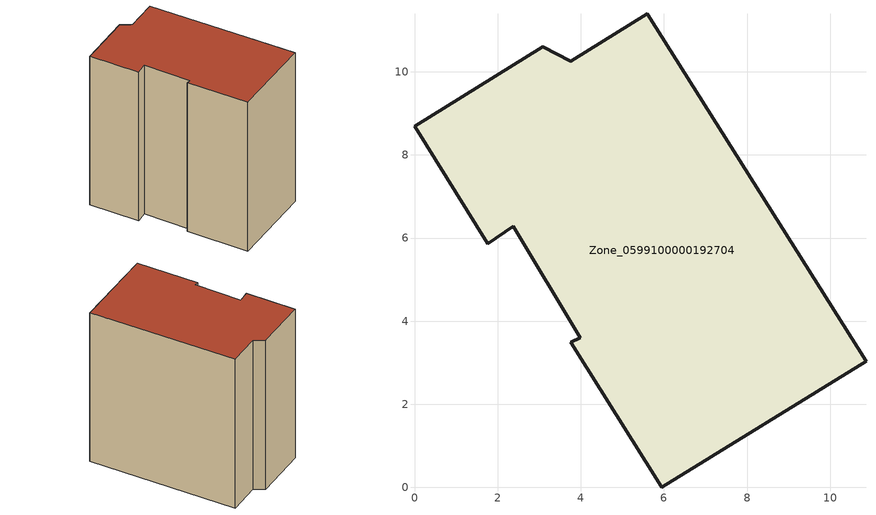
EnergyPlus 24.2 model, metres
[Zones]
Zone_0599100000192704
 floor ground (C_G): 5.6,11.4 10.86,3.04 5.95,0 3.76,3.49 3.99,3.6 2.38,6.29 1.76,5.86 0,8.69 3.08,10.6 3.76,10.26 z0
 wall outside (C_F): 10.86,3.04 5.6,11.4 3.76,10.26 3.08,10.6 0,8.69 1.76,5.86 2.38,6.29 3.99,3.6 3.76,3.49 5.95,0 10.86,3.04 z0:10.96
 roof outside (C_R): 3.76,10.26 3.08,10.6 0,8.69 1.76,5.86 2.38,6.29 3.99,3.6 3.76,3.49 5.95,0 10.86,3.04 5.6,11.4 z10.96
[BUILDING]
Pand.0599100000192704: North Axis=0; Terrain=City; Loads Convergence Tolerance Value=0.04; Temperature Convergence Tolerance Value=0.4; Solar Distribution=FullExterior; Maximum Number of Warmup Days=25; Minimum Number of Warmup Days=1
[Site:Location]
Rotterdam.The.Hague.AP_ZH_NLD Design_Conditions: Latitude=51.96; Longitude=4.45; Time Zone=1; Elevation=-4.5
[SITE:GROUNDTEMPERATURE:BUILDINGSURFACE]
18, 18, 18, 18, 18, 18, 18, 18, 18, 18, 18, 18
[MATERIAL] Thermal Absorptance=0.9; Solar Absorptance=0.7; Visible Absorptance=0.7
Name | Roughness | Thickness | Conductivity | Density | Specific Heat
G.TC.1946 | MediumSmooth | 0.15 | 1 | 540 | 1210
F.TC.1946 | Rough | 0.3 | 0.857143 | 1920 | 840
R.TC.1946 | MediumRough | 0.2 | 0.909091 | 1500 | 1000
[CONSTRUCTION]
C_G: G.TC.1946
C_F: F.TC.1946
C_R: R.TC.1946
[ZONE]
Zone_0599100000192704: Type=1; Multiplier=1; Ceiling Height=Autocalculate; Volume=Autocalculate; Floor Area=autocalculate; Part of Total Floor Area=Yes
[ZONEINFILTRATION:DESIGNFLOWRATE]
Infil_Zone_0599100000192704: Zone or ZoneList or Space or SpaceList=Zone_0599100000192704; Schedule=AlwaysOn; Design Flow Rate Calculation Method=Flow/Area; Flow Rate per Floor Area=0.003; Constant Term Coefficient=1; Temperature Term Coefficient=0; Velocity Term Coefficient=0; Velocity Squared Term Coefficient=0
[HVACTEMPLATE:ZONE:IDEALLOADSAIRSYSTEM]
Zone_0599100000192704: Maximum Heating Supply Air Temperature=50; Minimum Cooling Supply Air Temperature=13; Maximum Heating Supply Air Humidity Ratio=0.0156; Minimum Cooling Supply Air Humidity Ratio=0.0077; Heating Limit=NoLimit; Cooling Limit=NoLimit; Dehumidification Control Type=ConstantSensibleHeatRatio; Cooling Sensible Heat Ratio=0.7; Dehumidification Setpoint=60; Humidification Control Type=None; Humidification Setpoint=30; Outdoor Air Method=None; Outdoor Air Flow Rate per Person=0.00944; Outdoor Air Flow Rate per Zone Floor Area=0; Outdoor Air Flow Rate per Zone=0; Demand Controlled Ventilation Type=None; Outdoor Air Economizer Type=NoEconomizer; Heat Recovery Type=None; Sensible Heat Recovery Effectiveness=0.7; Latent Heat Recovery Effectiveness=0.65
[ZONECONTROL:THERMOSTAT]
ThermostatControl_Zone_0599100000192704: Zone or ZoneList=Zone_0599100000192704; Control Type Schedule=DualSetpointControlType; Control 1=Thermostat_Zone_0599100000192704; Temperature Difference Between Cutout And Setpoint=0
[THERMOSTATSETPOINT:DUALSETPOINT]
Thermostat_Zone_0599100000192704: Heating Setpoint Temperature Schedule=HeatingSetpoint_Zone_0599100000192704; Cooling Setpoint Temperature Schedule=CoolingSetpoint_Zone_0599100000192704
[SCHEDULE:COMPACT]
HeatingSetpoint_Zone_0599100000192704: Through: 12/31, For: AllDays, Until: 24:00, 21
CoolingSetpoint_Zone_0599100000192704: Through: 12/31, For: AllDays, Until: 24:00, 24
DualSetpointControlType: Through: 12/31, For: AllDays, Until: 24:00, 4
AlwaysOn: Through: 12/31, For: AllDays, Until: 24:00, 1
